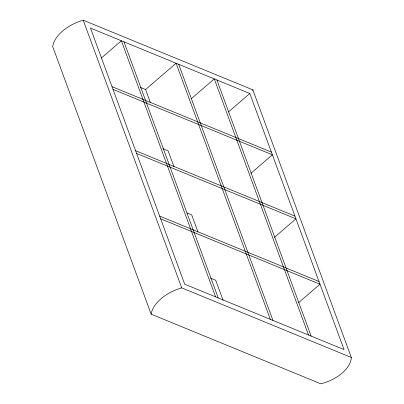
<?xml version="1.0" encoding="UTF-8"?>
<svg xmlns="http://www.w3.org/2000/svg" width="404" height="404" viewBox="0 0 404 404"><rect width="100%" height="100%" fill="white"/><g stroke="black" fill="none" stroke-linecap="round" stroke-linejoin="round"><path stroke-width="0.61" d="M101.338 58.035L121.372 40.769L215.6 296.874M140.355 87.405L145.566 89.542L176.094 63.231L270.326 319.337M191.375 98.637L214.272 78.901L308.499 335.007M228.356 111.999L249.823 93.496L344.051 349.601L184.704 284.194L90.476 28.088L249.823 93.496M250.914 173.306L272.382 154.803L113.034 89.395M274.473 237.335L295.94 218.837L136.592 153.429M298.531 302.717L319.998 284.219L160.651 218.811M83.214 20.2L252.838 89.829L351.318 357.489A32.477 19.044 -20.2 0 1 320.786 383.8L151.162 314.171L52.682 46.511A35.138 20.604 -20.2 0 1 83.214 20.2L181.694 287.86L351.318 357.489M112.029 86.668L271.377 152.081M162.878 148.697L168.125 150.854L173.978 166.766M135.593 150.702L294.94 216.11M187.052 212.984L191.683 214.883L197.99 232.027M159.646 216.084L318.993 281.492M210.494 278.114L215.736 280.265L223.109 300.293M216.898 79.982L311.125 336.083M178.719 64.307L272.947 320.412M145.566 89.542L150.354 102.56M123.998 41.844L218.226 297.95M151.162 314.171A35.138 20.604 -20.2 0 1 181.694 287.86M252.838 89.829A32.477 19.044 -20.2 0 1 252.752 90.855"/></g></svg>
